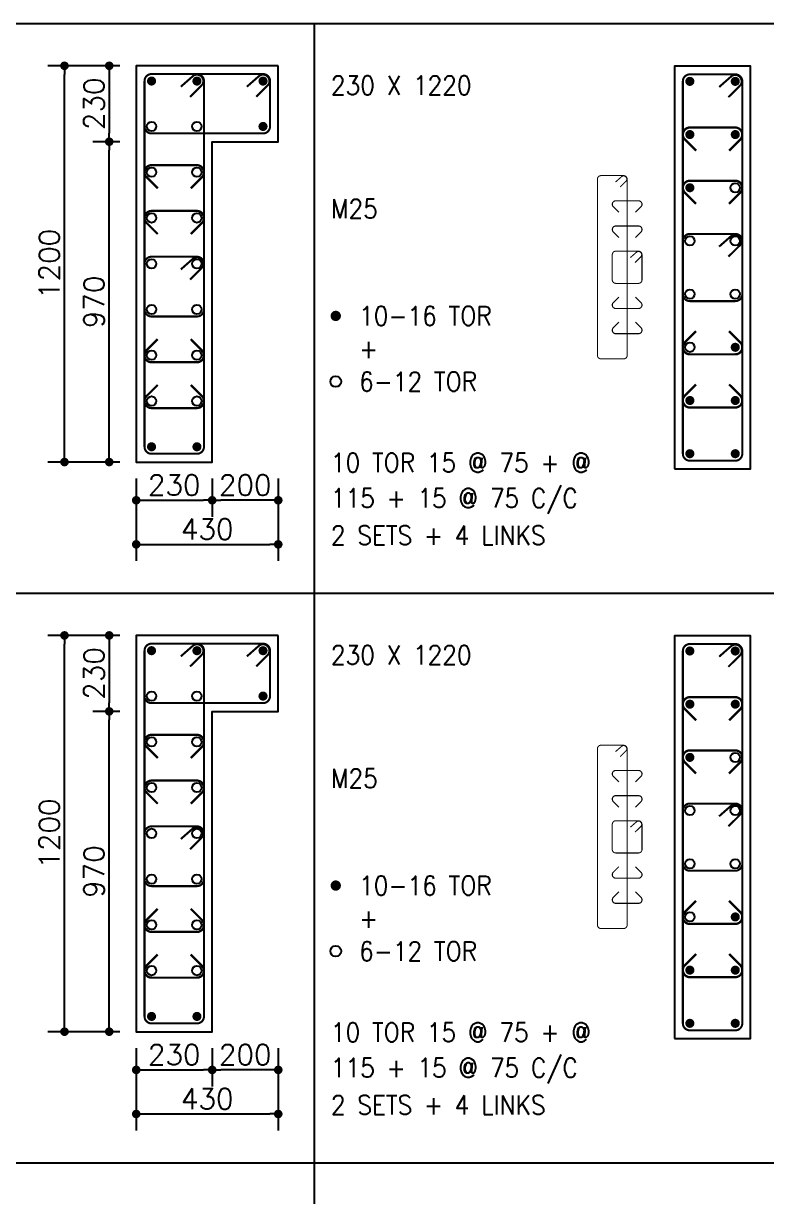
# Model space of a CAD drawing. Extents: x -200722 to 834823, y -494970 to 88783.
# Drawn here: x 403120 to 412119, y -69310 to -55100 of the extents above; entities that cross this region are included whole.
import ezdxf
from ezdxf.enums import TextEntityAlignment as Align

# ---------------------------------------------------------------- set-up
doc = ezdxf.new("R2010")
doc.units = 0
doc.header["$LTSCALE"] = 100
doc.header["$MEASUREMENT"] = 0
doc.header["$PDMODE"] = 34
doc.layers.get('0').update_dxf_attribs({"linetype": 'CONTINUOUS'})
doc.layers.get('DEFPOINTS').update_dxf_attribs({"linetype": 'CONTINUOUS'})
for name, color, linetype in [('5', 4, 'CONTINUOUS'), ('BEAM', 4, 'CONTINUOUS'), ('COL. SHED. STEEL.', 6, 'CONTINUOUS'), ('column', 240, 'CONTINUOUS'), ('STEEL', 6, 'CONTINUOUS'), ('TEXT', 2, 'CONTINUOUS')]:
    doc.layers.add(name, color=color, linetype=linetype)
doc.layers.add('g-dim', color=6, linetype='CONTINUOUS', lineweight=9)
doc.styles.add('ROMANS', font='romans.shx')
doc.styles.get("Standard").update_dxf_attribs({"font": 'simplex.shx'})
doc.dimstyles.new('STANDARD$0', dxfattribs={"dimtxt": 2.5, "dimasz": 2.5, "dimexe": 2, "dimexo": 0.7, "dimgap": 0.9, "dimtad": 1, "dimdec": 0, "dimdsep": 46, "dimtxsty": 'ROMANS', "dimcen": 0.09, "dimclrd": 4, "dimclre": 4, "dimclrt": 3, "dimadec": 0, "dimazin": 0, "dimtfac": 1, "dimtdec": 0, "dimtmove": 0, "dimatfit": 3, "dimfxl": 1, "dimtolj": 1, "dimtzin": 0, "dimarcsym": 0})

# ---------------------------------------------------------------- blocks, each defined once
blk = doc.blocks.new('DOT')
at = {"color": 0, "linetype": 'ByBlock'}
blk.add_line((-0.5, 0), (-1, 0), dxfattribs=at)
at = {"color": 0, "linetype": 'ByBlock', "const_width": 0.5}
blk.add_lwpolyline([(-0.25, 0, 1), (0.25, 0, 1)], format="xyb", close=True, dxfattribs=at)
blk = doc.blocks.new('*D130')
at = {"layer": 'BEAM', "color": 0, "lineweight": -2, "transparency": 16777216}
for p, q in [((404486, -67513), (404486, -67976)), ((405406, -67513), (405406, -67976)), ((404590, -67776), (405302, -67776))]:
    blk.add_line(p, q, dxfattribs=at)
at = {"layer": 'DEFPOINTS', "color": 0, "lineweight": -3, "transparency": 16777216}
for p in [(404486, -67313), (405406, -67313), (405406, -67776)]:
    blk.add_point(p, dxfattribs=at)
at = {"layer": 'BEAM', "color": 0, "lineweight": -2, "transparency": 16777216, "xscale": 104, "yscale": 104, "zscale": 104, "rotation": 180}
blk.add_blockref('DOT', (404486, -67776), dxfattribs=at)
at = {"layer": 'BEAM', "color": 0, "lineweight": -2, "transparency": 16777216, "xscale": 104, "yscale": 104, "zscale": 104}
blk.add_blockref('DOT', (405406, -67776), dxfattribs=at)
at = {"layer": 'BEAM', "color": 0, "transparency": 16777216, "insert": (404946, -67592), "char_height": 248, "attachment_point": 5}
blk.add_mtext('\\A1;230', dxfattribs=at)
blk = doc.blocks.new('_DOT')
at = {"color": 0, "linetype": 'ByBlock'}
blk.add_line((-0.5, 0), (-1, 0), dxfattribs=at)
at = {"color": 0, "linetype": 'ByBlock', "const_width": 0.5}
blk.add_lwpolyline([(-0.25, 0, 1), (0.25, 0, 1)], format="xyb", close=True, dxfattribs=at)
blk = doc.blocks.new('*D131')
at = {"layer": 'BEAM', "color": 0, "lineweight": -2, "transparency": 16777216}
for p, q in [((405406, -67513), (405406, -67976)), ((406206, -67513), (406206, -67976)), ((406102, -67776), (405510, -67776))]:
    blk.add_line(p, q, dxfattribs=at)
at = {"layer": 'DEFPOINTS', "color": 0, "lineweight": -3, "transparency": 16777216}
for p in [(405406, -67313), (406206, -67313), (405406, -67776)]:
    blk.add_point(p, dxfattribs=at)
at = {"layer": 'BEAM', "color": 0, "lineweight": -2, "transparency": 16777216, "xscale": 104, "yscale": 104, "zscale": 104, "rotation": 180}
blk.add_blockref('DOT', (405406, -67776), dxfattribs=at)
at = {"layer": 'BEAM', "color": 0, "lineweight": -2, "transparency": 16777216, "xscale": 104, "yscale": 104, "zscale": 104}
blk.add_blockref('DOT', (406206, -67776), dxfattribs=at)
at = {"layer": 'BEAM', "color": 0, "transparency": 16777216, "insert": (405806, -67592), "char_height": 248, "attachment_point": 5}
blk.add_mtext('\\A1;200', dxfattribs=at)
blk = doc.blocks.new('*D132')
at = {"layer": 'BEAM', "color": 0, "lineweight": -2, "transparency": 16777216}
for p, q in [((404486, -67513), (404486, -68510)), ((406206, -67513), (406206, -68510)), ((404590, -68310), (406102, -68310))]:
    blk.add_line(p, q, dxfattribs=at)
at = {"layer": 'DEFPOINTS', "color": 0, "lineweight": -3, "transparency": 16777216}
for p in [(404486, -67313), (406206, -67313), (406206, -68310)]:
    blk.add_point(p, dxfattribs=at)
at = {"layer": 'BEAM', "color": 0, "lineweight": -2, "transparency": 16777216, "xscale": 104, "yscale": 104, "zscale": 104, "rotation": 180}
blk.add_blockref('DOT', (404486, -68310), dxfattribs=at)
at = {"layer": 'BEAM', "color": 0, "lineweight": -2, "transparency": 16777216, "xscale": 104, "yscale": 104, "zscale": 104}
blk.add_blockref('DOT', (406206, -68310), dxfattribs=at)
at = {"layer": 'BEAM', "color": 0, "transparency": 16777216, "insert": (405346, -68126), "char_height": 248, "attachment_point": 5}
blk.add_mtext('\\A1;430', dxfattribs=at)
blk = doc.blocks.new('*D133')
at = {"layer": 'BEAM', "color": 0, "lineweight": -2, "transparency": 16777216}
for p, q in [((404286, -63433), (403959, -63433)), ((404159, -67209), (404159, -63537)), ((404286, -67313), (403959, -67313))]:
    blk.add_line(p, q, dxfattribs=at)
at = {"layer": 'DEFPOINTS', "color": 0, "lineweight": -3, "transparency": 16777216}
for p in [(404159, -63433), (404486, -63433), (404486, -67313)]:
    blk.add_point(p, dxfattribs=at)
at = {"layer": 'BEAM', "color": 0, "lineweight": -2, "transparency": 16777216, "xscale": 104, "yscale": 104, "zscale": 104}
for p, rotation in [((404159, -63433), 90), ((404159, -67313), 270)]:
    blk.add_blockref('DOT', p, dxfattribs=dict(at, rotation=rotation))
at = {"layer": 'BEAM', "color": 0, "transparency": 16777216, "insert": (403975, -65373), "char_height": 248, "attachment_point": 5, "rotation": 90}
blk.add_mtext('\\A1;970', dxfattribs=at)
blk = doc.blocks.new('*D134')
at = {"layer": 'BEAM', "color": 0, "lineweight": -2, "transparency": 16777216}
for p, q in [((404286, -62513), (403959, -62513)), ((404159, -62617), (404159, -63329)), ((404286, -63433), (403959, -63433))]:
    blk.add_line(p, q, dxfattribs=at)
at = {"layer": 'DEFPOINTS', "color": 0, "lineweight": -3, "transparency": 16777216}
for p in [(404486, -62513), (404159, -63433), (404486, -63433)]:
    blk.add_point(p, dxfattribs=at)
at = {"layer": 'BEAM', "color": 0, "lineweight": -2, "transparency": 16777216, "xscale": 104, "yscale": 104, "zscale": 104}
for p, rotation in [((404159, -62513), 90), ((404159, -63433), 270)]:
    blk.add_blockref('DOT', p, dxfattribs=dict(at, rotation=rotation))
at = {"layer": 'BEAM', "color": 0, "transparency": 16777216, "insert": (403975, -62973), "char_height": 248, "attachment_point": 5, "rotation": 90}
blk.add_mtext('\\A1;230', dxfattribs=at)
blk = doc.blocks.new('*D135')
at = {"layer": 'BEAM', "color": 0, "lineweight": -2, "transparency": 16777216}
for p, q in [((404286, -62513), (403417, -62513)), ((403617, -67209), (403617, -62617)), ((404286, -67313), (403417, -67313))]:
    blk.add_line(p, q, dxfattribs=at)
at = {"layer": 'DEFPOINTS', "color": 0, "lineweight": -3, "transparency": 16777216}
for p in [(403617, -62513), (404486, -62513), (404486, -67313)]:
    blk.add_point(p, dxfattribs=at)
at = {"layer": 'BEAM', "color": 0, "lineweight": -2, "transparency": 16777216, "xscale": 104, "yscale": 104, "zscale": 104}
for p, rotation in [((403617, -62513), 90), ((403617, -67313), 270)]:
    blk.add_blockref('DOT', p, dxfattribs=dict(at, rotation=rotation))
at = {"layer": 'BEAM', "color": 0, "transparency": 16777216, "insert": (403433, -64913), "char_height": 248, "attachment_point": 5, "rotation": 90}
blk.add_mtext('\\A1;1200', dxfattribs=at)
blk = doc.blocks.new('*D136')
at = {"layer": 'BEAM', "color": 0, "lineweight": -2, "transparency": 16777216}
for p, q in [((404486, -60613), (404486, -61076)), ((405406, -60613), (405406, -61076)), ((404590, -60876), (405302, -60876))]:
    blk.add_line(p, q, dxfattribs=at)
at = {"layer": 'DEFPOINTS', "color": 0, "lineweight": -3, "transparency": 16777216}
for p in [(404486, -60413), (405406, -60413), (405406, -60876)]:
    blk.add_point(p, dxfattribs=at)
at = {"layer": 'BEAM', "color": 0, "lineweight": -2, "transparency": 16777216, "xscale": 104, "yscale": 104, "zscale": 104, "rotation": 180}
blk.add_blockref('DOT', (404486, -60876), dxfattribs=at)
at = {"layer": 'BEAM', "color": 0, "lineweight": -2, "transparency": 16777216, "xscale": 104, "yscale": 104, "zscale": 104}
blk.add_blockref('DOT', (405406, -60876), dxfattribs=at)
at = {"layer": 'BEAM', "color": 0, "transparency": 16777216, "insert": (404946, -60692), "char_height": 248, "attachment_point": 5}
blk.add_mtext('\\A1;230', dxfattribs=at)
blk = doc.blocks.new('*D137')
at = {"layer": 'BEAM', "color": 0, "lineweight": -2, "transparency": 16777216}
for p, q in [((405406, -60613), (405406, -61076)), ((406206, -60613), (406206, -61076)), ((406102, -60876), (405510, -60876))]:
    blk.add_line(p, q, dxfattribs=at)
at = {"layer": 'DEFPOINTS', "color": 0, "lineweight": -3, "transparency": 16777216}
for p in [(405406, -60413), (406206, -60413), (405406, -60876)]:
    blk.add_point(p, dxfattribs=at)
at = {"layer": 'BEAM', "color": 0, "lineweight": -2, "transparency": 16777216, "xscale": 104, "yscale": 104, "zscale": 104, "rotation": 180}
blk.add_blockref('DOT', (405406, -60876), dxfattribs=at)
at = {"layer": 'BEAM', "color": 0, "lineweight": -2, "transparency": 16777216, "xscale": 104, "yscale": 104, "zscale": 104}
blk.add_blockref('DOT', (406206, -60876), dxfattribs=at)
at = {"layer": 'BEAM', "color": 0, "transparency": 16777216, "insert": (405806, -60692), "char_height": 248, "attachment_point": 5}
blk.add_mtext('\\A1;200', dxfattribs=at)
blk = doc.blocks.new('*D138')
at = {"layer": 'BEAM', "color": 0, "lineweight": -2, "transparency": 16777216}
for p, q in [((404486, -60613), (404486, -61610)), ((406206, -60613), (406206, -61610)), ((404590, -61410), (406102, -61410))]:
    blk.add_line(p, q, dxfattribs=at)
at = {"layer": 'DEFPOINTS', "color": 0, "lineweight": -3, "transparency": 16777216}
for p in [(404486, -60413), (406206, -60413), (406206, -61410)]:
    blk.add_point(p, dxfattribs=at)
at = {"layer": 'BEAM', "color": 0, "lineweight": -2, "transparency": 16777216, "xscale": 104, "yscale": 104, "zscale": 104, "rotation": 180}
blk.add_blockref('DOT', (404486, -61410), dxfattribs=at)
at = {"layer": 'BEAM', "color": 0, "lineweight": -2, "transparency": 16777216, "xscale": 104, "yscale": 104, "zscale": 104}
blk.add_blockref('DOT', (406206, -61410), dxfattribs=at)
at = {"layer": 'BEAM', "color": 0, "transparency": 16777216, "insert": (405346, -61226), "char_height": 248, "attachment_point": 5}
blk.add_mtext('\\A1;430', dxfattribs=at)
blk = doc.blocks.new('*D139')
at = {"layer": 'BEAM', "color": 0, "lineweight": -2, "transparency": 16777216}
for p, q in [((404286, -56533), (403959, -56533)), ((404159, -60309), (404159, -56637)), ((404286, -60413), (403959, -60413))]:
    blk.add_line(p, q, dxfattribs=at)
at = {"layer": 'DEFPOINTS', "color": 0, "lineweight": -3, "transparency": 16777216}
for p in [(404159, -56533), (404486, -56533), (404486, -60413)]:
    blk.add_point(p, dxfattribs=at)
at = {"layer": 'BEAM', "color": 0, "lineweight": -2, "transparency": 16777216, "xscale": 104, "yscale": 104, "zscale": 104}
for p, rotation in [((404159, -56533), 90), ((404159, -60413), 270)]:
    blk.add_blockref('DOT', p, dxfattribs=dict(at, rotation=rotation))
at = {"layer": 'BEAM', "color": 0, "transparency": 16777216, "insert": (403975, -58473), "char_height": 248, "attachment_point": 5, "rotation": 90}
blk.add_mtext('\\A1;970', dxfattribs=at)
blk = doc.blocks.new('*D140')
at = {"layer": 'BEAM', "color": 0, "lineweight": -2, "transparency": 16777216}
for p, q in [((404286, -55613), (403959, -55613)), ((404159, -55717), (404159, -56429)), ((404286, -56533), (403959, -56533))]:
    blk.add_line(p, q, dxfattribs=at)
at = {"layer": 'DEFPOINTS', "color": 0, "lineweight": -3, "transparency": 16777216}
for p in [(404486, -55613), (404159, -56533), (404486, -56533)]:
    blk.add_point(p, dxfattribs=at)
at = {"layer": 'BEAM', "color": 0, "lineweight": -2, "transparency": 16777216, "xscale": 104, "yscale": 104, "zscale": 104}
for p, rotation in [((404159, -55613), 90), ((404159, -56533), 270)]:
    blk.add_blockref('DOT', p, dxfattribs=dict(at, rotation=rotation))
at = {"layer": 'BEAM', "color": 0, "transparency": 16777216, "insert": (403975, -56073), "char_height": 248, "attachment_point": 5, "rotation": 90}
blk.add_mtext('\\A1;230', dxfattribs=at)
blk = doc.blocks.new('*D141')
at = {"layer": 'BEAM', "color": 0, "lineweight": -2, "transparency": 16777216}
for p, q in [((404286, -55613), (403417, -55613)), ((403617, -60309), (403617, -55717)), ((404286, -60413), (403417, -60413))]:
    blk.add_line(p, q, dxfattribs=at)
at = {"layer": 'DEFPOINTS', "color": 0, "lineweight": -3, "transparency": 16777216}
for p in [(403617, -55613), (404486, -55613), (404486, -60413)]:
    blk.add_point(p, dxfattribs=at)
at = {"layer": 'BEAM', "color": 0, "lineweight": -2, "transparency": 16777216, "xscale": 104, "yscale": 104, "zscale": 104}
for p, rotation in [((403617, -55613), 90), ((403617, -60413), 270)]:
    blk.add_blockref('DOT', p, dxfattribs=dict(at, rotation=rotation))
at = {"layer": 'BEAM', "color": 0, "transparency": 16777216, "insert": (403433, -58013), "char_height": 248, "attachment_point": 5, "rotation": 90}
blk.add_mtext('\\A1;1200', dxfattribs=at)

msp = doc.modelspace()

# ---------------------------------------------------------------- linework, layer by layer
at = {"layer": '5', "color": 7, "lineweight": -2}
for p, q in [((330496.4, -55100.4), (412446.4, -55100.4)), ((406646.4, -104400.4), (406646.4, -55100.4)), ((330496.4, -62000.4), (412446.4, -62000.4)), ((330496.4, -68900.4), (412446.4, -68900.4))]:
    msp.add_line(p, q, dxfattribs=at)
at = {"layer": 'COL. SHED. STEEL.', "color": 140, "linetype": 'Continuous'}
for points, const_width in [([(411190.6, -58463.9), (411740.6, -58463.9, 0.4142136), (411825.6, -58378.9), (411825.6, -57734.6, 0.4142136), (411740.6, -57649.6), (411190.6, -57649.6, 0.4142136), (411105.6, -57734.6), (411105.6, -58378.9, 0.4142136)], 25), ([(410293.6, -58248.5), (410568.6, -58248.5, 0.4142136), (410611.1, -58206), (410611.1, -57901, 0.4142136), (410568.6, -57858.5), (410293.6, -57858.5, 0.4142136), (410251.1, -57901), (410251.1, -58206, 0.4142136)], 12.5), ([(411190.6, -65363.9), (411740.6, -65363.9, 0.4142136), (411825.6, -65278.9), (411825.6, -64634.6, 0.4142136), (411740.6, -64549.6), (411190.6, -64549.6, 0.4142136), (411105.6, -64634.6), (411105.6, -65278.9, 0.4142136)], 25), ([(410293.6, -65148.5), (410568.6, -65148.5, 0.4142136), (410611.1, -65106), (410611.1, -64801, 0.4142136), (410568.6, -64758.5), (410293.6, -64758.5, 0.4142136), (410251.1, -64801), (410251.1, -65106, 0.4142136)], 12.5)]:
    msp.add_lwpolyline(points, format="xyb", close=True, dxfattribs=dict(at, const_width=const_width))
for points, const_width in [([(411657.4, -57925.5), (411799.5, -57784.8, 0.9275277), (411689.9, -57676.2), (411544.8, -57803.5)], 25), ([(410527, -57996.4), (410598.1, -57926.1, 0.9275277), (410543.3, -57871.8), (410470.8, -57935.5)], 12.5), ([(411657.4, -64825.5), (411799.5, -64684.8, 0.9275277), (411689.9, -64576.2), (411544.8, -64703.5)], 25), ([(410527, -64896.4), (410598.1, -64826.1, 0.9275277), (410543.3, -64771.8), (410470.8, -64835.5)], 12.5)]:
    msp.add_lwpolyline(points, format="xyb", dxfattribs=dict(at, const_width=const_width))
at = {"layer": 'column', "color": 4, "linetype": 'Continuous'}
for points in [[(406206.4, -55612.9), (404486.4, -55612.9), (404486.4, -60413), (405406.4, -60413), (405406.4, -56532.9), (406206.4, -56532.9), (406206.4, -55612.9)], [(406206.4, -62512.9), (404486.4, -62512.9), (404486.4, -67313), (405406.4, -67313), (405406.4, -63432.9), (406206.4, -63432.9), (406206.4, -62512.9)]]:
    msp.add_lwpolyline(points, dxfattribs=at)
for points in [[(411005.6, -60496.8), (411925.6, -60496.8), (411925.6, -55616.8), (411005.6, -55616.8)], [(411005.6, -67396.8), (411925.6, -67396.8), (411925.6, -62516.8), (411005.6, -62516.8)]]:
    msp.add_lwpolyline(points, close=True, dxfattribs=at)
at = {"layer": 'g-dim', "color": 62, "lineweight": -2, "const_width": 25}
for points in [[(404671.4, -58650.1), (405221.4, -58650.1, 0.4142136), (405306.4, -58565.1), (405306.4, -58010.8, 0.4142136), (405221.4, -57925.8), (404671.4, -57925.8, 0.4142136), (404586.4, -58010.8), (404586.4, -58565.1, 0.4142136)], [(404671.4, -65550.1), (405221.4, -65550.1, 0.4142136), (405306.4, -65465.1), (405306.4, -64910.8, 0.4142136), (405221.4, -64825.8), (404671.4, -64825.8, 0.4142136), (404586.4, -64910.8), (404586.4, -65465.1, 0.4142136)]]:
    msp.add_lwpolyline(points, format="xyb", close=True, dxfattribs=at)
for points in [[(405138.2, -58201.7), (405280.3, -58061, 0.9275277), (405170.7, -57952.4), (405025.7, -58079.7)], [(405138.2, -65101.7), (405280.3, -64961, 0.9275277), (405170.7, -64852.4), (405025.7, -64979.7)]]:
    msp.add_lwpolyline(points, format="xyb", dxfattribs=at)
at = {"layer": 'STEEL', "color": 18, "true_color": 0x000000}
for points, const_width in [([(404671.4, -55712.9), (405221.4, -55712.9, -0.4142136), (405306.4, -55797.9), (405306.4, -60228, -0.4142136), (405221.4, -60313), (404671.4, -60313, -0.4142136), (404586.4, -60228), (404586.4, -55797.9, -0.4142136)], 25), ([(404671.4, -55712.9), (406021.4, -55712.9, -0.4142136), (406106.4, -55797.9), (406106.4, -56347.9, -0.4142136), (406021.4, -56432.9), (404671.4, -56432.9, -0.4142136), (404586.4, -56347.9), (404586.4, -55797.9, -0.4142136)], 25), ([(411190.6, -60396.8), (411740.6, -60396.8, 0.4142136), (411825.6, -60311.8), (411825.6, -55801.8, 0.4142136), (411740.6, -55716.8), (411190.6, -55716.8, 0.4142136), (411105.6, -55801.8), (411105.6, -60311.8, 0.4142136)], 25), ([(410113.6, -59163.5), (410388.6, -59163.5, 0.4142136), (410431.1, -59121), (410431.1, -56986, 0.4142136), (410388.6, -56943.5), (410113.6, -56943.5, 0.4142136), (410071.1, -56986), (410071.1, -59121, 0.4142136)], 12.5), ([(406870.9, -58642.9, 1), (406933.4, -58642.9, 1)], 62.5), ([(404671.4, -62612.9), (405221.4, -62612.9, -0.4142136), (405306.4, -62697.9), (405306.4, -67128, -0.4142136), (405221.4, -67213), (404671.4, -67213, -0.4142136), (404586.4, -67128), (404586.4, -62697.9, -0.4142136)], 25), ([(404671.4, -62612.9), (406021.4, -62612.9, -0.4142136), (406106.4, -62697.9), (406106.4, -63247.9, -0.4142136), (406021.4, -63332.9), (404671.4, -63332.9, -0.4142136), (404586.4, -63247.9), (404586.4, -62697.9, -0.4142136)], 25), ([(411190.6, -67296.8), (411740.6, -67296.8, 0.4142136), (411825.6, -67211.8), (411825.6, -62701.8, 0.4142136), (411740.6, -62616.8), (411190.6, -62616.8, 0.4142136), (411105.6, -62701.8), (411105.6, -67211.8, 0.4142136)], 25), ([(410113.6, -66063.5), (410388.6, -66063.5, 0.4142136), (410431.1, -66021), (410431.1, -63886, 0.4142136), (410388.6, -63843.5), (410113.6, -63843.5, 0.4142136), (410071.1, -63886), (410071.1, -66021, 0.4142136)], 12.5), ([(406870.9, -65542.9, 1), (406933.4, -65542.9, 1)], 62.5)]:
    msp.add_lwpolyline(points, format="xyb", close=True, dxfattribs=dict(at, const_width=const_width))
at = {"layer": 'STEEL', "color": 18, "linetype": 'Continuous', "true_color": 0x000000, "const_width": 55}
for points in [[(404671.4, -55825.4, 1), (404671.4, -55770.4, 1)], [(405221.4, -55825.4, -1), (405221.4, -55770.4, -1)], [(406021.4, -55825.4, -1), (406021.4, -55770.4, -1)], [(411190.6, -55774.3, -1), (411190.6, -55829.3, -1)], [(411740.6, -55774.3, 1), (411740.6, -55829.3, 1)], [(406021.4, -56375.4, -1), (406021.4, -56320.4, -1)], [(411190.6, -56473.5, 1), (411190.6, -56418.5, 1)], [(411740.6, -56473.5, -1), (411740.6, -56418.5, -1)], [(411190.6, -57117.8, 1), (411190.6, -57062.8, 1)], [(411740.6, -59050.7, -1), (411740.6, -58995.7, -1)], [(411190.6, -59695, 1), (411190.6, -59640, 1)], [(411740.6, -59695, -1), (411740.6, -59640, -1)], [(404671.4, -60255.5, 1), (404671.4, -60200.5, 1)], [(405221.4, -60255.5, -1), (405221.4, -60200.5, -1)], [(411190.6, -60339.3, 1), (411190.6, -60284.3, 1)], [(411740.6, -60339.3, -1), (411740.6, -60284.3, -1)], [(404671.4, -62725.4, 1), (404671.4, -62670.4, 1)], [(405221.4, -62725.4, -1), (405221.4, -62670.4, -1)], [(406021.4, -62725.4, -1), (406021.4, -62670.4, -1)], [(411190.6, -62674.3, -1), (411190.6, -62729.3, -1)], [(411740.6, -62674.3, 1), (411740.6, -62729.3, 1)], [(406021.4, -63275.4, -1), (406021.4, -63220.4, -1)], [(411190.6, -63373.5, 1), (411190.6, -63318.5, 1)], [(411740.6, -63373.5, -1), (411740.6, -63318.5, -1)], [(411190.6, -64017.8, 1), (411190.6, -63962.8, 1)], [(411740.6, -65950.7, -1), (411740.6, -65895.7, -1)], [(411190.6, -66595, 1), (411190.6, -66540, 1)], [(411740.6, -66595, -1), (411740.6, -66540, -1)], [(404671.4, -67155.5, 1), (404671.4, -67100.5, 1)], [(405221.4, -67155.5, -1), (405221.4, -67100.5, -1)], [(411190.6, -67239.3, 1), (411190.6, -67184.3, 1)], [(411740.6, -67239.3, -1), (411740.6, -67184.3, -1)]]:
    msp.add_lwpolyline(points, format="xyb", close=True, dxfattribs=at)
at = {"layer": 'STEEL', "color": 18, "true_color": 0x000000}
for points, const_width in [([(405138.2, -55988.8), (405280.3, -55848.1, 0.9275277), (405170.7, -55739.5), (405025.7, -55866.8)], 25), ([(405938.2, -55988.8), (406080.3, -55848.1, 0.9275277), (405970.7, -55739.5), (405825.7, -55866.8)], 25), ([(411657.4, -55992.6), (411799.5, -55851.9, 0.9275277), (411689.9, -55743.3), (411544.8, -55870.7)], 25), ([(410347, -57081.4), (410418.1, -57011.1, 0.9275277), (410363.3, -56956.8), (410290.8, -57020.5)], 12.5), ([(405138.2, -62888.8), (405280.3, -62748.1, 0.9275277), (405170.7, -62639.5), (405025.7, -62766.8)], 25), ([(405938.2, -62888.8), (406080.3, -62748.1, 0.9275277), (405970.7, -62639.5), (405825.7, -62766.8)], 25), ([(411657.4, -62892.6), (411799.5, -62751.9, 0.9275277), (411689.9, -62643.3), (411544.8, -62770.7)], 25), ([(410347, -63981.4), (410418.1, -63911.1, 0.9275277), (410363.3, -63856.8), (410290.8, -63920.5)], 12.5)]:
    msp.add_lwpolyline(points, format="xyb", dxfattribs=dict(at, const_width=const_width))
at = {"layer": 'STEEL', "color": 40}
for points in [[(411265.5, -56641.2, 28, 28, 0), (411130.5, -56506.1, 28, 28, -0.6681786), (411190.6, -56361, 28, 28, 0), (411740.6, -56361, 28, 28, -0.6681786), (411800.7, -56506.1, 28, 28, 0), (411665.6, -56641.2, 0, 0, 0)], [(404746.4, -57097.4, 28, 28, 0), (404611.3, -56962.3, 28, 28, -0.6681786), (404671.4, -56817.2, 28, 28, 0), (405221.4, -56817.2, 28, 28, -0.6681786), (405281.5, -56962.3, 28, 28, 0), (405146.5, -57097.4, 0, 0, 0)], [(411265.5, -57285.5, 28, 28, 0), (411130.5, -57150.4, 28, 28, -0.6681786), (411190.6, -57005.3, 28, 28, 0), (411740.6, -57005.3, 28, 28, -0.6681786), (411800.7, -57150.4, 28, 28, 0), (411665.6, -57285.5, 0, 0, 0)], [(410331.1, -57388.6, 14, 14, 0), (410263.6, -57321.1, 14, 14, -0.6681786), (410293.6, -57248.5, 14, 14, 0), (410568.6, -57248.5, 14, 14, -0.6681786), (410598.7, -57321.1, 14, 14, 0), (410531.1, -57388.6, 0, 0, 0)], [(404746.4, -57651.7, 28, 28, 0), (404611.3, -57516.6, 28, 28, -0.6681786), (404671.4, -57371.5, 28, 28, 0), (405221.4, -57371.5, 28, 28, -0.6681786), (405281.5, -57516.6, 28, 28, 0), (405146.5, -57651.7, 0, 0, 0)], [(410331.1, -57693.6, 14, 14, 0), (410263.6, -57626.1, 14, 14, -0.6681786), (410293.6, -57553.5, 14, 14, 0), (410568.6, -57553.5, 14, 14, -0.6681786), (410598.7, -57626.1, 14, 14, 0), (410531.1, -57693.6, 0, 0, 0)], [(410331.1, -58413.4, 14, 14, 0), (410263.6, -58481, 14, 14, 0.6681786), (410293.6, -58553.5, 14, 14, 0), (410568.6, -58553.5, 14, 14, 0.6681786), (410598.7, -58481, 14, 14, 0), (410531.1, -58413.4, 0, 0, 0)], [(410331.1, -58718.4, 14, 14, 0), (410263.6, -58786, 14, 14, 0.6681786), (410293.6, -58858.5, 14, 14, 0), (410568.6, -58858.5, 14, 14, 0.6681786), (410598.7, -58786, 14, 14, 0), (410531.1, -58718.4, 0, 0, 0)], [(411265.5, -58828, 28, 28, 0), (411130.5, -58963.1, 28, 28, 0.6681786), (411190.6, -59108.2, 28, 28, 0), (411740.6, -59108.2, 28, 28, 0.6681786), (411800.7, -58963.1, 28, 28, 0), (411665.6, -58828, 0, 0, 0)], [(404746.4, -58924.2, 28, 28, 0), (404611.3, -59059.3, 28, 28, 0.6681786), (404671.4, -59204.4, 28, 28, 0), (405221.4, -59204.4, 28, 28, 0.6681786), (405281.5, -59059.3, 28, 28, 0), (405146.5, -58924.2, 0, 0, 0)], [(404746.4, -59478.5, 28, 28, 0), (404611.3, -59613.6, 28, 28, 0.6681786), (404671.4, -59758.7, 28, 28, 0), (405221.4, -59758.7, 28, 28, 0.6681786), (405281.5, -59613.6, 28, 28, 0), (405146.5, -59478.5, 0, 0, 0)], [(411265.5, -59472.3, 28, 28, 0), (411130.5, -59607.4, 28, 28, 0.6681786), (411190.6, -59752.5, 28, 28, 0), (411740.6, -59752.5, 28, 28, 0.6681786), (411800.7, -59607.4, 28, 28, 0), (411665.6, -59472.3, 0, 0, 0)], [(411265.5, -63541.2, 28, 28, 0), (411130.5, -63406.1, 28, 28, -0.6681786), (411190.6, -63261, 28, 28, 0), (411740.6, -63261, 28, 28, -0.6681786), (411800.7, -63406.1, 28, 28, 0), (411665.6, -63541.2, 0, 0, 0)], [(404746.4, -63997.4, 28, 28, 0), (404611.3, -63862.3, 28, 28, -0.6681786), (404671.4, -63717.2, 28, 28, 0), (405221.4, -63717.2, 28, 28, -0.6681786), (405281.5, -63862.3, 28, 28, 0), (405146.5, -63997.4, 0, 0, 0)], [(411265.5, -64185.5, 28, 28, 0), (411130.5, -64050.4, 28, 28, -0.6681786), (411190.6, -63905.3, 28, 28, 0), (411740.6, -63905.3, 28, 28, -0.6681786), (411800.7, -64050.4, 28, 28, 0), (411665.6, -64185.5, 0, 0, 0)], [(410331.1, -64288.6, 14, 14, 0), (410263.6, -64221.1, 14, 14, -0.6681786), (410293.6, -64148.5, 14, 14, 0), (410568.6, -64148.5, 14, 14, -0.6681786), (410598.7, -64221.1, 14, 14, 0), (410531.1, -64288.6, 0, 0, 0)], [(404746.4, -64551.7, 28, 28, 0), (404611.3, -64416.6, 28, 28, -0.6681786), (404671.4, -64271.5, 28, 28, 0), (405221.4, -64271.5, 28, 28, -0.6681786), (405281.5, -64416.6, 28, 28, 0), (405146.5, -64551.7, 0, 0, 0)], [(410331.1, -64593.6, 14, 14, 0), (410263.6, -64526.1, 14, 14, -0.6681786), (410293.6, -64453.5, 14, 14, 0), (410568.6, -64453.5, 14, 14, -0.6681786), (410598.7, -64526.1, 14, 14, 0), (410531.1, -64593.6, 0, 0, 0)], [(410331.1, -65313.4, 14, 14, 0), (410263.6, -65381, 14, 14, 0.6681786), (410293.6, -65453.5, 14, 14, 0), (410568.6, -65453.5, 14, 14, 0.6681786), (410598.7, -65381, 14, 14, 0), (410531.1, -65313.4, 0, 0, 0)], [(410331.1, -65618.4, 14, 14, 0), (410263.6, -65686, 14, 14, 0.6681786), (410293.6, -65758.5, 14, 14, 0), (410568.6, -65758.5, 14, 14, 0.6681786), (410598.7, -65686, 14, 14, 0), (410531.1, -65618.4, 0, 0, 0)], [(411265.5, -65728, 28, 28, 0), (411130.5, -65863.1, 28, 28, 0.6681786), (411190.6, -66008.2, 28, 28, 0), (411740.6, -66008.2, 28, 28, 0.6681786), (411800.7, -65863.1, 28, 28, 0), (411665.6, -65728, 0, 0, 0)], [(404746.4, -65824.2, 28, 28, 0), (404611.3, -65959.3, 28, 28, 0.6681786), (404671.4, -66104.4, 28, 28, 0), (405221.4, -66104.4, 28, 28, 0.6681786), (405281.5, -65959.3, 28, 28, 0), (405146.5, -65824.2, 0, 0, 0)], [(404746.4, -66378.5, 28, 28, 0), (404611.3, -66513.6, 28, 28, 0.6681786), (404671.4, -66658.7, 28, 28, 0), (405221.4, -66658.7, 28, 28, 0.6681786), (405281.5, -66513.6, 28, 28, 0), (405146.5, -66378.5, 0, 0, 0)], [(411265.5, -66372.3, 28, 28, 0), (411130.5, -66507.4, 28, 28, 0.6681786), (411190.6, -66652.5, 28, 28, 0), (411740.6, -66652.5, 28, 28, 0.6681786), (411800.7, -66507.4, 28, 28, 0), (411665.6, -66372.3, 0, 0, 0)]]:
    msp.add_lwpolyline(points, format="xyseb", dxfattribs=at)
at = {"layer": 'STEEL', "color": 0}
for centre, radius in [((404671.4, -56347.9), 57), ((405221.4, -56347.9), 57), ((404671.4, -56902.2), 57), ((405221.4, -56902.2), 57), ((411740.6, -57090.3), 57), ((404671.4, -57456.5), 57), ((405221.4, -57456.5), 57), ((411190.6, -57734.6), 57), ((411740.6, -57734.6), 57), ((404671.4, -58010.8), 57), ((405221.4, -58010.8), 57), ((411190.6, -58378.9), 57), ((411740.6, -58378.9), 57), ((404671.4, -58565.1), 57), ((405221.4, -58565.1), 57), ((411190.6, -59023.2), 57), ((404671.4, -59119.4), 57), ((405221.4, -59119.4), 57), ((406902.2, -59437.9), 65.3), ((404671.4, -59673.7), 57), ((405221.4, -59673.7), 57), ((404671.4, -63247.9), 57), ((405221.4, -63247.9), 57), ((404671.4, -63802.2), 57), ((405221.4, -63802.2), 57), ((411740.6, -63990.3), 57), ((404671.4, -64356.5), 57), ((405221.4, -64356.5), 57), ((411190.6, -64634.6), 57), ((411740.6, -64634.6), 57), ((404671.4, -64910.8), 57), ((405221.4, -64910.8), 57), ((411190.6, -65278.9), 57), ((411740.6, -65278.9), 57), ((404671.4, -65465.1), 57), ((405221.4, -65465.1), 57), ((411190.6, -65923.2), 57), ((404671.4, -66019.4), 57), ((405221.4, -66019.4), 57), ((406902.2, -66337.9), 65.3), ((404671.4, -66573.7), 57), ((405221.4, -66573.7), 57)]:
    msp.add_circle(centre, radius, dxfattribs=at)

# ---------------------------------------------------------------- texts
at = {"layer": 'TEXT', "color": 18, "ltscale": 5, "true_color": 0x000000, "style": 'ROMANS', "width": 0.9}
for s, p in [('230 X 1220', (406843.8, -55850.4)), ('M25', (406843.8, -57345.4)), ('10-16 TOR', (407185.4, -58642.9)), ('+', (407185.4, -59040.4)), ('6-12 TOR', (407185.4, -59437.9)), ('10 TOR 15 @ 75 + @ ', (406843.8, -60420.4)), ('115 + 15 @ 75 C/C', (406843.8, -60850)), ('2 SETS + 4 LINKS', (406843.8, -61300.5)), ('230 X 1220', (406843.8, -62750.4)), ('M25', (406843.8, -64245.4)), ('10-16 TOR', (407185.4, -65542.9)), ('+', (407185.4, -65940.4)), ('6-12 TOR', (407185.4, -66337.9)), ('10 TOR 15 @ 75 + @ ', (406843.8, -67320.4)), ('115 + 15 @ 75 C/C', (406843.8, -67750)), ('2 SETS + 4 LINKS', (406843.8, -68200.5))]:
    msp.add_text(s, height=230, dxfattribs=at).set_placement(p, align=Align.MIDDLE_LEFT)

# ---------------------------------------------------------------- dimensions: what is measured, and where the dimension line sits
at = {"layer": 'BEAM', "color": 18, "true_color": 0x000000}
for base, p1, p2, angle, picture, middle in [((403616.7, -55612.9), (404486.4, -60413), (404486.4, -55612.9), 90, '*D141', (403432.7, -58012.9)), ((404159, -56532.9), (404486.4, -55612.9), (404486.4, -56532.9), 270, '*D140', (403975, -56072.9)), ((404159, -56532.9), (404486.4, -60413), (404486.4, -56532.9), 90, '*D139', (403975, -58472.9)), ((405406.4, -60876.4), (406206.4, -60413), (405406.4, -60413), 180, '*D137', (405806.4, -60692.4)), ((403616.7, -62512.9), (404486.4, -67313), (404486.4, -62512.9), 90, '*D135', (403432.7, -64912.9)), ((404159, -63432.9), (404486.4, -62512.9), (404486.4, -63432.9), 270, '*D134', (403975, -62972.9)), ((404159, -63432.9), (404486.4, -67313), (404486.4, -63432.9), 90, '*D133', (403975, -65372.9)), ((405406.4, -67776.4), (406206.4, -67313), (405406.4, -67313), 180, '*D131', (405806.4, -67592.4))]:
    dim = msp.add_linear_dim(base=base, p1=p1, p2=p2, angle=angle, dimstyle='STANDARD$0', override={"dimscale": 8, "dimtxt": 31, "dimasz": 13, "dimexe": 25, "dimexo": 25, "dimgap": 7.5, "dimlfac": 0.25, "dimzin": 3, "dimtxsty": 'Standard', "dimblk": 'DOT', "dimcen": 3, "dimdle": 4, "dimclrd": 0, "dimclre": 0, "dimclrt": 0, "dimtmove": 2, "dimldrblk": 'DOT', "dimtzin": 3}, dxfattribs=at)
    dim.commit()
    dim.dimension.update_dxf_attribs({"geometry": picture, "text_midpoint": middle})
for base, p1, p2, picture, middle in [((405406.4, -60876.4), (404486.4, -60413), (405406.4, -60413), '*D136', (404946.4, -60692.4)), ((406206.4, -61410.5), (404486.4, -60413), (406206.4, -60413), '*D138', (405346.4, -61226.5)), ((405406.4, -67776.4), (404486.4, -67313), (405406.4, -67313), '*D130', (404946.4, -67592.4)), ((406206.4, -68310.5), (404486.4, -67313), (406206.4, -67313), '*D132', (405346.4, -68126.5))]:
    dim = msp.add_linear_dim(base=base, p1=p1, p2=p2, dimstyle='STANDARD$0', override={"dimscale": 8, "dimtxt": 31, "dimasz": 13, "dimexe": 25, "dimexo": 25, "dimgap": 7.5, "dimlfac": 0.25, "dimzin": 3, "dimtxsty": 'Standard', "dimblk": 'DOT', "dimcen": 3, "dimdle": 4, "dimclrd": 0, "dimclre": 0, "dimclrt": 0, "dimtmove": 2, "dimldrblk": 'DOT', "dimtzin": 3}, dxfattribs=at)
    dim.commit()
    dim.dimension.update_dxf_attribs({"geometry": picture, "text_midpoint": middle})

doc.saveas('drawing.dxf')
